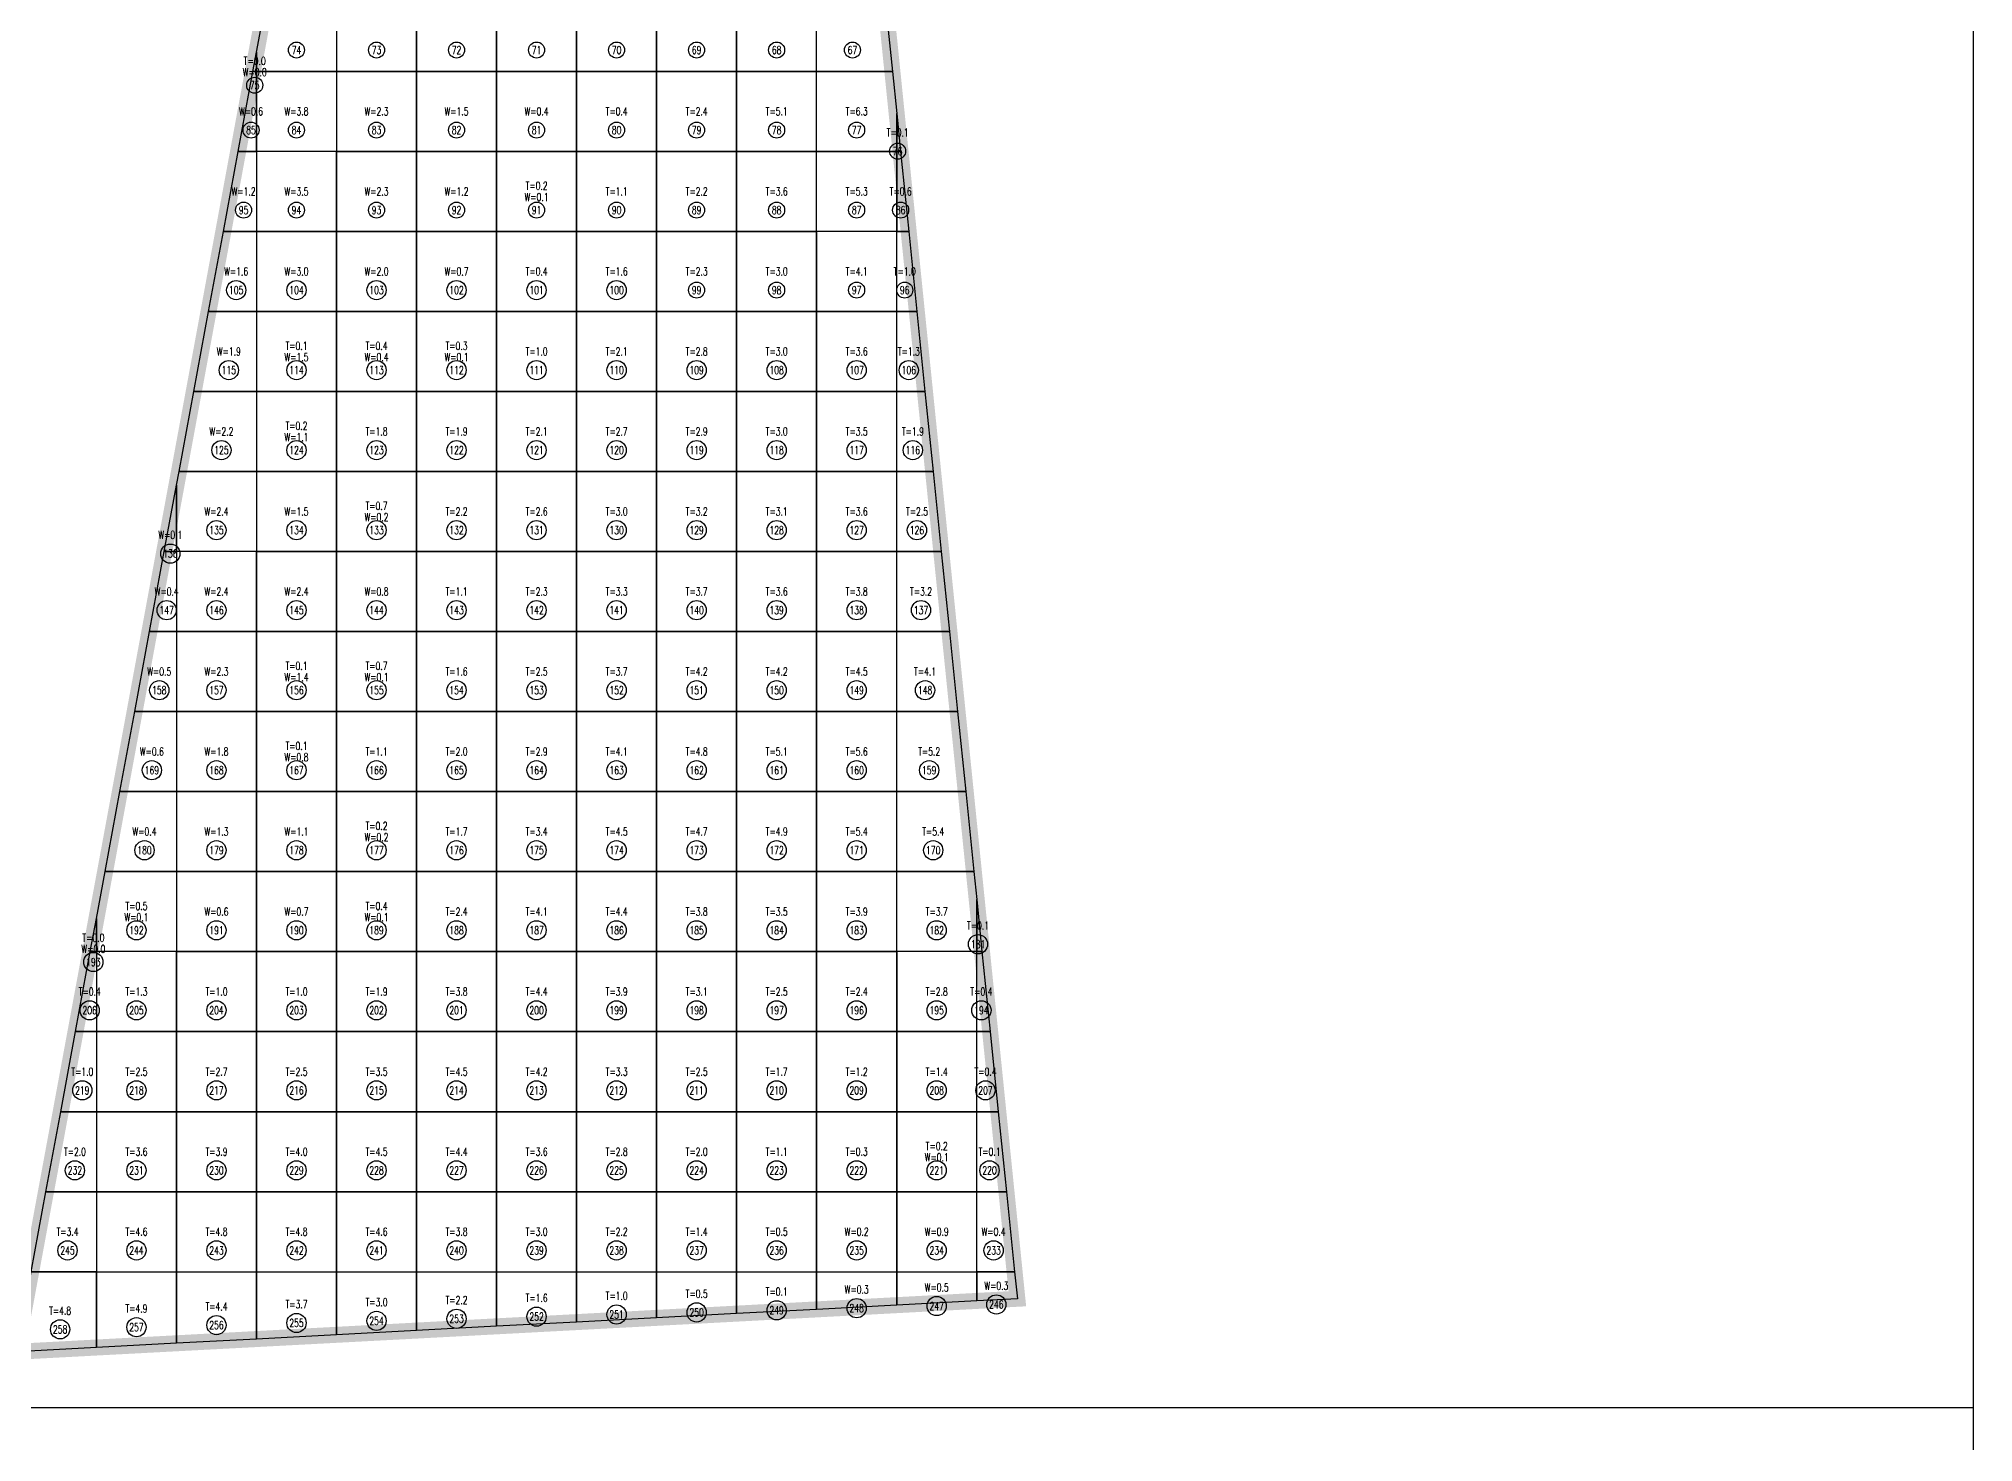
# Model space of a CAD drawing. Extents: x 4283 to 40403, y 1134 to 1764.
# Drawn here: x 9447.1 to 9533.5, y 1572.5 to 1635.2 of the extents above; entities that cross this region are included whole.
import ezdxf
from ezdxf.enums import TextEntityAlignment as Align

# ---------------------------------------------------------------- set-up
doc = ezdxf.new("R2010")
doc.units = 0
for name, color, linetype in [('tdz_9-3方格网', 2, 'Continuous'), ('tdz_9-3方格网计算', 7, 'Continuous'), ('tdz_土方计算图', 7, 'Continuous'), ('tdz_格田', 6, 'Continuous')]:
    doc.layers.add(name, color=color, linetype=linetype)
doc.styles.add('GLandNum', font='txt_____.ttf', dxfattribs={"width": 0.7, "height": 0.5})

msp = doc.modelspace()

# ---------------------------------------------------------------- linework, layer by layer
at = {"layer": 'tdz_9-3方格网', "linetype": 'Continuous'}
for points in [[(9457.339, 1637.293, 2425.581), (9460.41, 1637.293, 2425.542), (9460.41, 1633.721, 2425.43), (9456.839, 1633.721, 2425.516), (9456.839, 1634.583, 2425.532)], [(9460.41, 1637.293, 2425.542), (9460.41, 1633.721, 2425.43), (9463.982, 1633.721, 2425.396), (9463.982, 1637.293, 2425.501)], [(9463.982, 1637.293, 2425.501), (9463.982, 1633.721, 2425.396), (9467.553, 1633.721, 2425.363), (9467.553, 1637.293, 2425.452)], [(9467.553, 1637.293, 2425.452), (9467.553, 1633.721, 2425.363), (9471.124, 1633.721, 2425.313), (9471.124, 1637.293, 2425.375)], [(9471.124, 1637.293, 2425.375), (9471.124, 1633.721, 2425.313), (9474.696, 1633.721, 2425.276), (9474.696, 1637.293, 2425.341)], [(9474.696, 1637.293, 2425.341), (9474.696, 1633.721, 2425.276), (9478.267, 1633.721, 2425.136), (9478.267, 1637.293, 2425.144)], [(9478.267, 1637.293, 2425.144), (9478.267, 1633.721, 2425.136), (9481.839, 1633.721, 2425.057), (9481.839, 1637.293, 2425.051)], [(9481.839, 1637.293, 2425.051), (9484.855, 1637.293, 2425), (9485.218, 1633.721, 2425), (9481.839, 1633.721, 2425.057)], [(9456.839, 1634.583, 2425.532), (9456.839, 1633.721, 2425.516), (9456.679, 1633.721, 2425.516)], [(9456.679, 1633.721, 2425.516), (9456.839, 1633.721, 2425.516), (9456.839, 1630.15, 2425.453), (9456.02, 1630.15, 2425.452)], [(9456.839, 1630.15, 2425.453), (9456.839, 1633.721, 2425.516), (9460.41, 1633.721, 2425.43), (9460.41, 1630.15, 2425.386)], [(9460.41, 1633.721, 2425.43), (9460.41, 1630.15, 2425.386), (9463.982, 1630.15, 2425.343), (9463.982, 1633.721, 2425.396)], [(9463.982, 1633.721, 2425.396), (9463.982, 1630.15, 2425.343), (9467.553, 1630.15, 2425.3), (9467.553, 1633.721, 2425.363)], [(9467.553, 1633.721, 2425.363), (9467.553, 1630.15, 2425.3), (9471.124, 1630.15, 2425.249), (9471.124, 1633.721, 2425.313)], [(9471.124, 1633.721, 2425.313), (9471.124, 1630.15, 2425.249), (9474.696, 1630.15, 2425.209), (9474.696, 1633.721, 2425.276)], [(9474.696, 1633.721, 2425.276), (9474.696, 1630.15, 2425.209), (9478.267, 1630.15, 2425.141), (9478.267, 1633.721, 2425.136)], [(9478.267, 1633.721, 2425.136), (9478.267, 1630.15, 2425.141), (9481.839, 1630.15, 2425.063), (9481.839, 1633.721, 2425.057)], [(9485.41, 1631.837, 2425), (9485.41, 1630.15, 2425), (9481.839, 1630.15, 2425.063), (9481.839, 1633.721, 2425.057), (9485.218, 1633.721, 2425)], [(9485.582, 1630.15, 2425), (9485.41, 1630.15, 2425), (9485.41, 1631.837, 2425)], [(9456.02, 1630.15, 2425.452), (9456.839, 1630.15, 2425.453), (9456.839, 1626.578, 2425.389), (9455.36, 1626.578, 2425.389)], [(9456.839, 1630.15, 2425.453), (9456.839, 1626.578, 2425.389), (9460.41, 1626.578, 2425.353), (9460.41, 1630.15, 2425.386)], [(9460.41, 1630.15, 2425.386), (9460.41, 1626.578, 2425.353), (9463.982, 1626.578, 2425.301), (9463.982, 1630.15, 2425.343)], [(9463.982, 1630.15, 2425.343), (9463.982, 1626.578, 2425.301), (9467.553, 1626.578, 2425.246), (9467.553, 1630.15, 2425.3)], [(9467.553, 1630.15, 2425.3), (9467.553, 1626.578, 2425.246), (9471.124, 1626.578, 2425.191), (9471.124, 1630.15, 2425.249)], [(9471.124, 1630.15, 2425.249), (9471.124, 1626.578, 2425.191), (9474.696, 1626.578, 2425.151), (9474.696, 1630.15, 2425.209)], [(9474.696, 1630.15, 2425.209), (9474.696, 1626.578, 2425.151), (9478.267, 1626.578, 2425.119), (9478.267, 1630.15, 2425.141)], [(9478.267, 1630.15, 2425.141), (9478.267, 1626.578, 2425.119), (9481.839, 1626.578, 2425.069), (9481.839, 1630.15, 2425.063)], [(9481.839, 1626.578, 2425.069), (9481.839, 1630.15, 2425.063), (9485.41, 1630.15, 2425), (9485.41, 1626.578, 2425)], [(9485.41, 1630.15, 2425), (9485.582, 1630.15, 2425), (9485.946, 1626.578, 2425), (9485.41, 1626.578, 2425)], [(9455.36, 1626.578, 2425.389), (9456.839, 1626.578, 2425.389), (9456.839, 1623.007, 2425.333), (9454.7, 1623.007, 2425.329)], [(9456.839, 1626.578, 2425.389), (9456.839, 1623.007, 2425.333), (9460.41, 1623.007, 2425.276), (9460.41, 1626.578, 2425.353)], [(9460.41, 1626.578, 2425.353), (9460.41, 1623.007, 2425.276), (9463.982, 1623.007, 2425.244), (9463.982, 1626.578, 2425.301)], [(9463.982, 1626.578, 2425.301), (9463.982, 1623.007, 2425.244), (9467.553, 1623.007, 2425.189), (9467.553, 1626.578, 2425.246)], [(9467.553, 1626.578, 2425.246), (9467.553, 1623.007, 2425.189), (9471.124, 1623.007, 2425.134), (9471.124, 1626.578, 2425.191)], [(9471.124, 1626.578, 2425.191), (9471.124, 1623.007, 2425.134), (9474.696, 1623.007, 2425.092), (9474.696, 1626.578, 2425.151)], [(9474.696, 1626.578, 2425.151), (9474.696, 1623.007, 2425.092), (9478.267, 1623.007, 2425.064), (9478.267, 1626.578, 2425.119)], [(9478.267, 1626.578, 2425.119), (9478.267, 1623.007, 2425.064), (9481.839, 1623.007, 2425.034), (9481.839, 1626.578, 2425.069)], [(9481.839, 1626.578, 2425.069), (9481.839, 1623.007, 2425.034), (9485.41, 1623.007, 2425), (9485.41, 1626.578, 2425)], [(9485.41, 1626.578, 2425), (9485.946, 1626.578, 2425), (9486.309, 1623.007, 2425), (9485.41, 1623.007, 2425)], [(9454.7, 1623.007, 2425.329), (9456.839, 1623.007, 2425.333), (9456.839, 1619.436, 2425.284), (9454.041, 1619.436, 2425.279)], [(9456.839, 1623.007, 2425.333), (9456.839, 1619.436, 2425.284), (9460.41, 1619.436, 2425.119), (9460.41, 1623.007, 2425.276)], [(9460.41, 1623.007, 2425.276), (9460.41, 1619.436, 2425.119), (9463.982, 1619.436, 2425.124), (9463.982, 1623.007, 2425.244)], [(9463.982, 1623.007, 2425.244), (9463.982, 1619.436, 2425.124), (9467.553, 1619.436, 2425.13), (9467.553, 1623.007, 2425.189)], [(9467.553, 1623.007, 2425.189), (9467.553, 1619.436, 2425.13), (9471.124, 1619.436, 2425.077), (9471.124, 1623.007, 2425.134)], [(9471.124, 1623.007, 2425.134), (9471.124, 1619.436, 2425.077), (9474.696, 1619.436, 2425.035), (9474.696, 1623.007, 2425.092)], [(9474.696, 1623.007, 2425.092), (9474.696, 1619.436, 2425.035), (9478.267, 1619.436, 2425.011), (9478.267, 1623.007, 2425.064)], [(9478.267, 1623.007, 2425.064), (9478.267, 1619.436, 2425.011), (9481.839, 1619.436, 2424.998), (9481.839, 1623.007, 2425.034)], [(9481.839, 1623.007, 2425.034), (9481.839, 1619.436, 2424.998), (9485.41, 1619.436, 2424.951), (9485.41, 1623.007, 2425)], [(9485.41, 1623.007, 2425), (9486.309, 1623.007, 2425), (9486.673, 1619.436, 2424.937), (9485.41, 1619.436, 2424.951)], [(9454.041, 1619.436, 2425.279), (9456.839, 1619.436, 2425.284), (9456.839, 1615.864, 2425.235), (9453.381, 1615.864, 2425.228)], [(9456.839, 1619.436, 2425.284), (9456.839, 1615.864, 2425.235), (9460.41, 1615.864, 2425.109), (9460.41, 1619.436, 2425.119)], [(9460.41, 1619.436, 2425.119), (9460.41, 1615.864, 2425.109), (9463.982, 1615.864, 2425.036), (9463.982, 1619.436, 2425.124)], [(9463.982, 1619.436, 2425.124), (9463.982, 1615.864, 2425.036), (9467.553, 1615.864, 2425.019), (9467.553, 1619.436, 2425.13)], [(9467.553, 1619.436, 2425.13), (9467.553, 1615.864, 2425.019), (9471.124, 1615.864, 2425.002), (9471.124, 1619.436, 2425.077)], [(9471.124, 1619.436, 2425.077), (9471.124, 1615.864, 2425.002), (9474.696, 1615.864, 2424.986), (9474.696, 1619.436, 2425.035)], [(9474.696, 1619.436, 2425.035), (9474.696, 1615.864, 2424.986), (9478.267, 1615.864, 2424.973), (9478.267, 1619.436, 2425.011)], [(9478.267, 1619.436, 2425.011), (9478.267, 1615.864, 2424.973), (9481.839, 1615.864, 2424.959), (9481.839, 1619.436, 2424.998)], [(9481.839, 1619.436, 2424.998), (9481.839, 1615.864, 2424.959), (9485.41, 1615.864, 2424.907), (9485.41, 1619.436, 2424.951)], [(9485.41, 1619.436, 2424.951), (9486.673, 1619.436, 2424.937), (9487.036, 1615.864, 2424.874), (9485.41, 1615.864, 2424.907)], [(9453.381, 1615.864, 2425.228), (9456.839, 1615.864, 2425.235), (9456.839, 1612.293, 2425.19), (9453.267, 1612.293, 2425.179), (9453.267, 1615.248, 2425.219)], [(9456.839, 1615.864, 2425.235), (9456.839, 1612.293, 2425.19), (9460.41, 1612.293, 2425.146), (9460.41, 1615.864, 2425.109)], [(9460.41, 1615.864, 2425.109), (9460.41, 1612.293, 2425.146), (9463.982, 1612.293, 2425.054), (9463.982, 1615.864, 2425.036)], [(9463.982, 1615.864, 2425.036), (9463.982, 1612.293, 2425.054), (9467.553, 1612.293, 2425), (9467.553, 1615.864, 2425.019)], [(9467.553, 1615.864, 2425.019), (9467.553, 1612.293, 2425), (9471.124, 1612.293, 2424.969), (9471.124, 1615.864, 2425.002)], [(9471.124, 1615.864, 2425.002), (9471.124, 1612.293, 2424.969), (9474.696, 1612.293, 2424.928), (9474.696, 1615.864, 2424.986)], [(9474.696, 1615.864, 2424.986), (9474.696, 1612.293, 2424.928), (9478.267, 1612.293, 2424.916), (9478.267, 1615.864, 2424.973)], [(9478.267, 1615.864, 2424.973), (9478.267, 1612.293, 2424.916), (9481.839, 1612.293, 2424.904), (9481.839, 1615.864, 2424.959)], [(9481.839, 1615.864, 2424.959), (9481.839, 1612.293, 2424.904), (9485.41, 1612.293, 2424.864), (9485.41, 1615.864, 2424.907)], [(9485.41, 1615.864, 2424.907), (9487.036, 1615.864, 2424.874), (9487.4, 1612.293, 2424.812), (9485.41, 1612.293, 2424.864)], [(9453.267, 1615.248, 2425.219), (9453.267, 1612.293, 2425.179), (9452.721, 1612.293, 2425.178)], [(9452.721, 1612.293, 2425.178), (9453.267, 1612.293, 2425.179), (9453.267, 1608.721, 2425.13), (9452.062, 1608.721, 2425.127)], [(9453.267, 1612.293, 2425.179), (9453.267, 1608.721, 2425.13), (9456.839, 1608.721, 2425.151), (9456.839, 1612.293, 2425.19)], [(9456.839, 1612.293, 2425.19), (9456.839, 1608.721, 2425.151), (9460.41, 1608.721, 2425.095), (9460.41, 1612.293, 2425.146)], [(9460.41, 1612.293, 2425.146), (9460.41, 1608.721, 2425.095), (9463.982, 1608.721, 2425.03), (9463.982, 1612.293, 2425.054)], [(9463.982, 1612.293, 2425.054), (9463.982, 1608.721, 2425.03), (9467.553, 1608.721, 2424.973), (9467.553, 1612.293, 2425)], [(9467.553, 1612.293, 2425), (9467.553, 1608.721, 2424.973), (9471.124, 1608.721, 2424.915), (9471.124, 1612.293, 2424.969)], [(9471.124, 1612.293, 2424.969), (9471.124, 1608.721, 2424.915), (9474.696, 1608.721, 2424.869), (9474.696, 1612.293, 2424.928)], [(9474.696, 1612.293, 2424.928), (9474.696, 1608.721, 2424.869), (9478.267, 1608.721, 2424.858), (9478.267, 1612.293, 2424.916)], [(9478.267, 1612.293, 2424.916), (9478.267, 1608.721, 2424.858), (9481.839, 1608.721, 2424.846), (9481.839, 1612.293, 2424.904)], [(9481.839, 1612.293, 2424.904), (9481.839, 1608.721, 2424.846), (9485.41, 1608.721, 2424.82), (9485.41, 1612.293, 2424.864)], [(9485.41, 1612.293, 2424.864), (9487.4, 1612.293, 2424.812), (9487.764, 1608.721, 2424.749), (9485.41, 1608.721, 2424.82)], [(9452.062, 1608.721, 2425.127), (9453.267, 1608.721, 2425.13), (9453.267, 1605.15, 2425.081), (9451.402, 1605.15, 2425.077)], [(9453.267, 1608.721, 2425.13), (9453.267, 1605.15, 2425.081), (9456.839, 1605.15, 2425.103), (9456.839, 1608.721, 2425.151)], [(9456.839, 1608.721, 2425.151), (9456.839, 1605.15, 2425.103), (9460.41, 1605.15, 2424.942), (9460.41, 1608.721, 2425.095)], [(9460.41, 1608.721, 2425.095), (9460.41, 1605.15, 2424.942), (9463.982, 1605.15, 2424.918), (9463.982, 1608.721, 2425.03)], [(9463.982, 1608.721, 2425.03), (9463.982, 1605.15, 2424.918), (9467.553, 1605.15, 2424.905), (9467.553, 1608.721, 2424.973)], [(9467.553, 1608.721, 2424.973), (9467.553, 1605.15, 2424.905), (9471.124, 1605.15, 2424.861), (9471.124, 1608.721, 2424.915)], [(9471.124, 1608.721, 2424.915), (9471.124, 1605.15, 2424.861), (9474.696, 1605.15, 2424.811), (9474.696, 1608.721, 2424.869)], [(9474.696, 1608.721, 2424.869), (9474.696, 1605.15, 2424.811), (9478.267, 1605.15, 2424.799), (9478.267, 1608.721, 2424.858)], [(9478.267, 1608.721, 2424.858), (9478.267, 1605.15, 2424.799), (9481.839, 1605.15, 2424.776), (9481.839, 1608.721, 2424.846)], [(9481.839, 1608.721, 2424.846), (9481.839, 1605.15, 2424.776), (9485.41, 1605.15, 2424.739), (9485.41, 1608.721, 2424.82)], [(9485.41, 1608.721, 2424.82), (9487.764, 1608.721, 2424.749), (9488.127, 1605.15, 2424.686), (9485.41, 1605.15, 2424.739)], [(9451.402, 1605.15, 2425.077), (9453.267, 1605.15, 2425.081), (9453.267, 1601.578, 2425.031), (9450.742, 1601.578, 2425.026)], [(9453.267, 1605.15, 2425.081), (9453.267, 1601.578, 2425.031), (9456.839, 1601.578, 2425.013), (9456.839, 1605.15, 2425.103)], [(9456.839, 1605.15, 2425.103), (9456.839, 1601.578, 2425.013), (9460.41, 1601.578, 2424.971), (9460.41, 1605.15, 2424.942)], [(9460.41, 1605.15, 2424.942), (9460.41, 1601.578, 2424.971), (9463.982, 1601.578, 2424.916), (9463.982, 1605.15, 2424.918)], [(9463.982, 1605.15, 2424.918), (9463.982, 1601.578, 2424.916), (9467.553, 1601.578, 2424.861), (9467.553, 1605.15, 2424.905)], [(9467.553, 1605.15, 2424.905), (9467.553, 1601.578, 2424.861), (9471.124, 1601.578, 2424.806), (9471.124, 1605.15, 2424.861)], [(9471.124, 1605.15, 2424.861), (9471.124, 1601.578, 2424.806), (9474.696, 1601.578, 2424.755), (9474.696, 1605.15, 2424.811)], [(9474.696, 1605.15, 2424.811), (9474.696, 1601.578, 2424.755), (9478.267, 1601.578, 2424.726), (9478.267, 1605.15, 2424.799)], [(9478.267, 1605.15, 2424.799), (9478.267, 1601.578, 2424.726), (9481.839, 1601.578, 2424.698), (9481.839, 1605.15, 2424.776)], [(9481.839, 1605.15, 2424.776), (9481.839, 1601.578, 2424.698), (9485.41, 1601.578, 2424.669), (9485.41, 1605.15, 2424.739)], [(9485.41, 1605.15, 2424.739), (9488.127, 1605.15, 2424.686), (9488.491, 1601.578, 2424.648), (9485.41, 1601.578, 2424.669)], [(9450.742, 1601.578, 2425.026), (9453.267, 1601.578, 2425.031), (9453.267, 1598.007, 2424.971), (9450.083, 1598.007, 2424.95)], [(9453.267, 1601.578, 2425.031), (9453.267, 1598.007, 2424.971), (9456.839, 1598.007, 2424.985), (9456.839, 1601.578, 2425.013)], [(9456.839, 1601.578, 2425.013), (9456.839, 1598.007, 2424.985), (9460.41, 1598.007, 2424.946), (9460.41, 1601.578, 2424.971)], [(9460.41, 1601.578, 2424.971), (9460.41, 1598.007, 2424.946), (9463.982, 1598.007, 2424.884), (9463.982, 1601.578, 2424.916)], [(9463.982, 1601.578, 2424.916), (9463.982, 1598.007, 2424.884), (9467.553, 1598.007, 2424.808), (9467.553, 1601.578, 2424.861)], [(9467.553, 1601.578, 2424.861), (9467.553, 1598.007, 2424.808), (9471.124, 1598.007, 2424.732), (9471.124, 1601.578, 2424.806)], [(9471.124, 1601.578, 2424.806), (9471.124, 1598.007, 2424.732), (9474.696, 1598.007, 2424.729), (9474.696, 1601.578, 2424.755)], [(9474.696, 1601.578, 2424.755), (9474.696, 1598.007, 2424.729), (9478.267, 1598.007, 2424.725), (9478.267, 1601.578, 2424.726)], [(9478.267, 1601.578, 2424.726), (9478.267, 1598.007, 2424.725), (9481.839, 1598.007, 2424.696), (9481.839, 1601.578, 2424.698)], [(9481.839, 1601.578, 2424.698), (9481.839, 1598.007, 2424.696), (9485.41, 1598.007, 2424.668), (9485.41, 1601.578, 2424.669)], [(9485.41, 1601.578, 2424.669), (9488.491, 1601.578, 2424.648), (9488.855, 1598.007, 2424.643), (9485.41, 1598.007, 2424.668)], [(9450.083, 1598.007, 2424.95), (9453.267, 1598.007, 2424.971), (9453.267, 1594.436, 2424.901), (9449.696, 1594.436, 2424.885), (9449.696, 1595.913, 2424.911)], [(9453.267, 1598.007, 2424.971), (9453.267, 1594.436, 2424.901), (9456.839, 1594.436, 2424.879), (9456.839, 1598.007, 2424.985)], [(9456.839, 1598.007, 2424.985), (9456.839, 1594.436, 2424.879), (9460.41, 1594.436, 2424.87), (9460.41, 1598.007, 2424.946)], [(9460.41, 1598.007, 2424.946), (9460.41, 1594.436, 2424.87), (9463.982, 1594.436, 2424.794), (9463.982, 1598.007, 2424.884)], [(9463.982, 1598.007, 2424.884), (9463.982, 1594.436, 2424.794), (9467.553, 1594.436, 2424.718), (9467.553, 1598.007, 2424.808)], [(9467.553, 1598.007, 2424.808), (9467.553, 1594.436, 2424.718), (9471.124, 1594.436, 2424.694), (9471.124, 1598.007, 2424.732)], [(9471.124, 1598.007, 2424.732), (9471.124, 1594.436, 2424.694), (9474.696, 1594.436, 2424.701), (9474.696, 1598.007, 2424.729)], [(9474.696, 1598.007, 2424.729), (9474.696, 1594.436, 2424.701), (9478.267, 1594.436, 2424.709), (9478.267, 1598.007, 2424.725)], [(9478.267, 1598.007, 2424.725), (9478.267, 1594.436, 2424.709), (9481.839, 1594.436, 2424.695), (9481.839, 1598.007, 2424.696)], [(9481.839, 1598.007, 2424.696), (9481.839, 1594.436, 2424.695), (9485.41, 1594.436, 2424.666), (9485.41, 1598.007, 2424.668)], [(9488.982, 1596.761, 2424.641), (9488.982, 1594.436, 2424.639), (9485.41, 1594.436, 2424.666), (9485.41, 1598.007, 2424.668), (9488.855, 1598.007, 2424.643)], [(9489.218, 1594.436, 2424.639), (9488.982, 1594.436, 2424.639), (9488.982, 1596.761, 2424.641)], [(9449.696, 1595.913, 2424.911), (9449.696, 1594.436, 2424.885), (9449.423, 1594.436, 2424.883)], [(9449.423, 1594.436, 2424.883), (9449.696, 1594.436, 2424.885), (9449.696, 1590.864, 2424.823), (9448.763, 1590.864, 2424.816)], [(9449.696, 1594.436, 2424.885), (9449.696, 1590.864, 2424.823), (9453.267, 1590.864, 2424.801), (9453.267, 1594.436, 2424.901)], [(9453.267, 1594.436, 2424.901), (9453.267, 1590.864, 2424.801), (9456.839, 1590.864, 2424.794), (9456.839, 1594.436, 2424.879)], [(9456.839, 1594.436, 2424.879), (9456.839, 1590.864, 2424.794), (9460.41, 1590.864, 2424.78), (9460.41, 1594.436, 2424.87)], [(9460.41, 1594.436, 2424.87), (9460.41, 1590.864, 2424.78), (9463.982, 1590.864, 2424.704), (9463.982, 1594.436, 2424.794)], [(9463.982, 1594.436, 2424.794), (9463.982, 1590.864, 2424.704), (9467.553, 1590.864, 2424.659), (9467.553, 1594.436, 2424.718)], [(9467.553, 1594.436, 2424.718), (9467.553, 1590.864, 2424.659), (9471.124, 1590.864, 2424.666), (9471.124, 1594.436, 2424.694)], [(9471.124, 1594.436, 2424.694), (9471.124, 1590.864, 2424.666), (9474.696, 1590.864, 2424.674), (9474.696, 1594.436, 2424.701)], [(9474.696, 1594.436, 2424.701), (9474.696, 1590.864, 2424.674), (9478.267, 1590.864, 2424.681), (9478.267, 1594.436, 2424.709)], [(9478.267, 1594.436, 2424.709), (9478.267, 1590.864, 2424.681), (9481.839, 1590.864, 2424.689), (9481.839, 1594.436, 2424.695)], [(9481.839, 1594.436, 2424.695), (9481.839, 1590.864, 2424.689), (9485.41, 1590.864, 2424.665), (9485.41, 1594.436, 2424.666)], [(9485.41, 1594.436, 2424.666), (9485.41, 1590.864, 2424.665), (9488.982, 1590.864, 2424.636), (9488.982, 1594.436, 2424.639)], [(9488.982, 1594.436, 2424.639), (9489.218, 1594.436, 2424.639), (9489.582, 1590.864, 2424.634), (9488.982, 1590.864, 2424.636)], [(9448.763, 1590.864, 2424.816), (9449.696, 1590.864, 2424.823), (9449.696, 1587.293, 2424.761), (9448.103, 1587.293, 2424.75)], [(9449.696, 1590.864, 2424.823), (9449.696, 1587.293, 2424.761), (9453.267, 1587.293, 2424.713), (9453.267, 1590.864, 2424.801)], [(9453.267, 1590.864, 2424.801), (9453.267, 1587.293, 2424.713), (9456.839, 1587.293, 2424.708), (9456.839, 1590.864, 2424.794)], [(9456.839, 1590.864, 2424.794), (9456.839, 1587.293, 2424.708), (9460.41, 1587.293, 2424.69), (9460.41, 1590.864, 2424.78)], [(9460.41, 1590.864, 2424.78), (9460.41, 1587.293, 2424.69), (9463.982, 1587.293, 2424.624), (9463.982, 1590.864, 2424.704)], [(9463.982, 1590.864, 2424.704), (9463.982, 1587.293, 2424.624), (9467.553, 1587.293, 2424.631), (9467.553, 1590.864, 2424.659)], [(9467.553, 1590.864, 2424.659), (9467.553, 1587.293, 2424.631), (9471.124, 1587.293, 2424.639), (9471.124, 1590.864, 2424.666)], [(9471.124, 1590.864, 2424.666), (9471.124, 1587.293, 2424.639), (9474.696, 1587.293, 2424.646), (9474.696, 1590.864, 2424.674)], [(9474.696, 1590.864, 2424.674), (9474.696, 1587.293, 2424.646), (9478.267, 1587.293, 2424.654), (9478.267, 1590.864, 2424.681)], [(9478.267, 1590.864, 2424.681), (9478.267, 1587.293, 2424.654), (9481.839, 1587.293, 2424.662), (9481.839, 1590.864, 2424.689)], [(9481.839, 1590.864, 2424.689), (9481.839, 1587.293, 2424.662), (9485.41, 1587.293, 2424.664), (9485.41, 1590.864, 2424.665)], [(9485.41, 1590.864, 2424.665), (9485.41, 1587.293, 2424.664), (9488.982, 1587.293, 2424.635), (9488.982, 1590.864, 2424.636)], [(9488.982, 1590.864, 2424.636), (9489.582, 1590.864, 2424.634), (9489.946, 1587.293, 2424.629), (9488.982, 1587.293, 2424.635)], [(9448.103, 1587.293, 2424.75), (9449.696, 1587.293, 2424.761), (9449.696, 1583.721, 2424.676), (9447.444, 1583.721, 2424.684)], [(9449.696, 1587.293, 2424.761), (9449.696, 1583.721, 2424.676), (9453.267, 1583.721, 2424.648), (9453.267, 1587.293, 2424.713)], [(9453.267, 1587.293, 2424.713), (9453.267, 1583.721, 2424.648), (9456.839, 1583.721, 2424.631), (9456.839, 1587.293, 2424.708)], [(9456.839, 1587.293, 2424.708), (9456.839, 1583.721, 2424.631), (9460.41, 1583.721, 2424.6), (9460.41, 1587.293, 2424.69)], [(9460.41, 1587.293, 2424.69), (9460.41, 1583.721, 2424.6), (9463.982, 1583.721, 2424.596), (9463.982, 1587.293, 2424.624)], [(9463.982, 1587.293, 2424.624), (9463.982, 1583.721, 2424.596), (9467.553, 1583.721, 2424.604), (9467.553, 1587.293, 2424.631)], [(9467.553, 1587.293, 2424.631), (9467.553, 1583.721, 2424.604), (9471.124, 1583.721, 2424.611), (9471.124, 1587.293, 2424.639)], [(9471.124, 1587.293, 2424.639), (9471.124, 1583.721, 2424.611), (9474.696, 1583.721, 2424.619), (9474.696, 1587.293, 2424.646)], [(9474.696, 1587.293, 2424.646), (9474.696, 1583.721, 2424.619), (9478.267, 1583.721, 2424.626), (9478.267, 1587.293, 2424.654)], [(9478.267, 1587.293, 2424.654), (9478.267, 1583.721, 2424.626), (9481.839, 1583.721, 2424.634), (9481.839, 1587.293, 2424.662)], [(9481.839, 1587.293, 2424.662), (9481.839, 1583.721, 2424.634), (9485.41, 1583.721, 2424.642), (9485.41, 1587.293, 2424.664)], [(9485.41, 1587.293, 2424.664), (9485.41, 1583.721, 2424.642), (9488.982, 1583.721, 2424.634), (9488.982, 1587.293, 2424.635)], [(9488.982, 1587.293, 2424.635), (9489.946, 1587.293, 2424.629), (9490.309, 1583.721, 2424.624), (9488.982, 1583.721, 2424.634)], [(9447.444, 1583.721, 2424.684), (9449.696, 1583.721, 2424.676), (9449.696, 1580.15, 2424.599), (9446.784, 1580.15, 2424.616)], [(9449.696, 1583.721, 2424.676), (9449.696, 1580.15, 2424.599), (9453.267, 1580.15, 2424.583), (9453.267, 1583.721, 2424.648)], [(9453.267, 1583.721, 2424.648), (9453.267, 1580.15, 2424.583), (9456.839, 1580.15, 2424.566), (9456.839, 1583.721, 2424.631)], [(9456.839, 1583.721, 2424.631), (9456.839, 1580.15, 2424.566), (9460.41, 1580.15, 2424.561), (9460.41, 1583.721, 2424.6)], [(9460.41, 1583.721, 2424.6), (9460.41, 1580.15, 2424.561), (9463.982, 1580.15, 2424.569), (9463.982, 1583.721, 2424.596)], [(9463.982, 1583.721, 2424.596), (9463.982, 1580.15, 2424.569), (9467.553, 1580.15, 2424.576), (9467.553, 1583.721, 2424.604)], [(9467.553, 1583.721, 2424.604), (9467.553, 1580.15, 2424.576), (9471.124, 1580.15, 2424.584), (9471.124, 1583.721, 2424.611)], [(9471.124, 1583.721, 2424.611), (9471.124, 1580.15, 2424.584), (9474.696, 1580.15, 2424.591), (9474.696, 1583.721, 2424.619)], [(9474.696, 1583.721, 2424.619), (9474.696, 1580.15, 2424.591), (9478.267, 1580.15, 2424.599), (9478.267, 1583.721, 2424.626)], [(9478.267, 1583.721, 2424.626), (9478.267, 1580.15, 2424.599), (9481.839, 1580.15, 2424.607), (9481.839, 1583.721, 2424.634)], [(9481.839, 1583.721, 2424.634), (9481.839, 1580.15, 2424.607), (9485.41, 1580.15, 2424.615), (9485.41, 1583.721, 2424.642)], [(9485.41, 1583.721, 2424.642), (9485.41, 1580.15, 2424.615), (9488.982, 1580.15, 2424.623), (9488.982, 1583.721, 2424.634)], [(9488.982, 1583.721, 2424.634), (9490.309, 1583.721, 2424.624), (9490.673, 1580.15, 2424.619), (9488.982, 1580.15, 2424.623)], [(9446.784, 1580.15, 2424.616), (9449.696, 1580.15, 2424.599), (9449.696, 1576.767, 2424.556), (9446.124, 1576.578, 2424.55)], [(9449.696, 1576.767, 2424.556), (9449.696, 1580.15, 2424.599), (9453.267, 1580.15, 2424.583), (9453.267, 1576.957, 2424.561)], [(9453.267, 1576.957, 2424.561), (9453.267, 1580.15, 2424.583), (9456.839, 1580.15, 2424.566), (9456.839, 1577.146, 2424.566)], [(9456.839, 1577.146, 2424.566), (9456.839, 1580.15, 2424.566), (9460.41, 1580.15, 2424.561), (9460.41, 1577.335, 2424.571)], [(9460.41, 1577.335, 2424.571), (9460.41, 1580.15, 2424.561), (9463.982, 1580.15, 2424.569), (9463.982, 1577.524, 2424.577)], [(9463.982, 1577.524, 2424.577), (9463.982, 1580.15, 2424.569), (9467.553, 1580.15, 2424.576), (9467.553, 1577.713, 2424.582)], [(9467.553, 1577.713, 2424.582), (9467.553, 1580.15, 2424.576), (9471.124, 1580.15, 2424.584), (9471.124, 1577.902, 2424.588)], [(9471.124, 1577.902, 2424.588), (9471.124, 1580.15, 2424.584), (9474.696, 1580.15, 2424.591), (9474.696, 1578.091, 2424.593)], [(9474.696, 1578.091, 2424.593), (9474.696, 1580.15, 2424.591), (9478.267, 1580.15, 2424.599), (9478.267, 1578.28, 2424.599)], [(9478.267, 1578.28, 2424.599), (9478.267, 1580.15, 2424.599), (9481.839, 1580.15, 2424.607), (9481.839, 1578.469, 2424.604)], [(9481.839, 1578.469, 2424.604), (9481.839, 1580.15, 2424.607), (9485.41, 1580.15, 2424.615), (9485.41, 1578.658, 2424.609)], [(9485.41, 1578.658, 2424.609), (9485.41, 1580.15, 2424.615), (9488.982, 1580.15, 2424.623), (9488.982, 1578.847, 2424.614)], [(9488.982, 1580.15, 2424.623), (9490.673, 1580.15, 2424.619), (9490.796, 1578.943, 2424.617), (9488.982, 1578.847, 2424.614)]]:
    msp.add_polyline3d(points, close=True, dxfattribs=at)
at = {"layer": 'tdz_9-3方格网计算', "color": 7, "linetype": 'Continuous'}
for centre, radius in [((9458.624, 1634.674), 0.357), ((9462.196, 1634.674), 0.357), ((9465.767, 1634.674), 0.357), ((9469.339, 1634.674), 0.357), ((9472.91, 1634.674), 0.357), ((9476.482, 1634.674), 0.357), ((9480.053, 1634.674), 0.357), ((9483.438, 1634.674), 0.357), ((9456.759, 1633.103), 0.357), ((9456.594, 1631.102), 0.357), ((9458.624, 1631.102), 0.357), ((9462.196, 1631.102), 0.357), ((9465.767, 1631.102), 0.357), ((9469.339, 1631.102), 0.357), ((9472.91, 1631.102), 0.357), ((9476.482, 1631.102), 0.357), ((9480.053, 1631.102), 0.357), ((9483.624, 1631.102), 0.357), ((9485.453, 1630.16), 0.357), ((9456.264, 1627.531), 0.357), ((9458.624, 1627.531), 0.357), ((9462.196, 1627.531), 0.357), ((9465.767, 1627.531), 0.357), ((9469.339, 1627.531), 0.357), ((9472.91, 1627.531), 0.357), ((9476.482, 1627.531), 0.357), ((9480.053, 1627.531), 0.357), ((9483.624, 1627.531), 0.357), ((9485.587, 1627.531), 0.357), ((9455.934, 1623.959), 0.429), ((9458.624, 1623.959), 0.429), ((9462.196, 1623.959), 0.429), ((9465.767, 1623.959), 0.429), ((9469.339, 1623.959), 0.429), ((9472.91, 1623.959), 0.429), ((9476.482, 1623.959), 0.357), ((9480.053, 1623.959), 0.357), ((9483.624, 1623.959), 0.357), ((9485.769, 1623.959), 0.357), ((9455.605, 1620.388), 0.429), ((9458.624, 1620.388), 0.429), ((9462.196, 1620.388), 0.429), ((9465.767, 1620.388), 0.429), ((9469.339, 1620.388), 0.429), ((9472.91, 1620.388), 0.429), ((9476.482, 1620.388), 0.429), ((9480.053, 1620.388), 0.429), ((9483.624, 1620.388), 0.429), ((9485.951, 1620.388), 0.429), ((9455.275, 1616.817), 0.429), ((9458.624, 1616.817), 0.429), ((9462.196, 1616.817), 0.429), ((9465.767, 1616.817), 0.429), ((9469.339, 1616.817), 0.429), ((9472.91, 1616.817), 0.429), ((9476.482, 1616.817), 0.429), ((9480.053, 1616.817), 0.429), ((9483.624, 1616.817), 0.429), ((9486.132, 1616.817), 0.429), ((9455.053, 1613.245), 0.429), ((9458.624, 1613.245), 0.429), ((9462.196, 1613.245), 0.429), ((9465.767, 1613.245), 0.429), ((9469.339, 1613.245), 0.429), ((9472.91, 1613.245), 0.429), ((9476.482, 1613.245), 0.429), ((9480.053, 1613.245), 0.429), ((9483.624, 1613.245), 0.429), ((9486.314, 1613.245), 0.429), ((9452.994, 1612.198), 0.429), ((9452.829, 1609.674), 0.429), ((9455.053, 1609.674), 0.429), ((9458.624, 1609.674), 0.429), ((9462.196, 1609.674), 0.429), ((9465.767, 1609.674), 0.429), ((9469.339, 1609.674), 0.429), ((9472.91, 1609.674), 0.429), ((9476.482, 1609.674), 0.429), ((9480.053, 1609.674), 0.429), ((9483.624, 1609.674), 0.429), ((9486.496, 1609.674), 0.429), ((9452.5, 1606.102), 0.429), ((9455.053, 1606.102), 0.429), ((9458.624, 1606.102), 0.429), ((9462.196, 1606.102), 0.429), ((9465.767, 1606.102), 0.429), ((9469.339, 1606.102), 0.429), ((9472.91, 1606.102), 0.429), ((9476.482, 1606.102), 0.429), ((9480.053, 1606.102), 0.429), ((9483.624, 1606.102), 0.429), ((9486.678, 1606.102), 0.429), ((9452.17, 1602.531), 0.429), ((9455.053, 1602.531), 0.429), ((9458.624, 1602.531), 0.429), ((9462.196, 1602.531), 0.429), ((9465.767, 1602.531), 0.429), ((9469.339, 1602.531), 0.429), ((9472.91, 1602.531), 0.429), ((9476.482, 1602.531), 0.429), ((9480.053, 1602.531), 0.429), ((9483.624, 1602.531), 0.429), ((9486.86, 1602.531), 0.429), ((9451.84, 1598.959), 0.429), ((9455.053, 1598.959), 0.429), ((9458.624, 1598.959), 0.429), ((9462.196, 1598.959), 0.429), ((9465.767, 1598.959), 0.429), ((9469.339, 1598.959), 0.429), ((9472.91, 1598.959), 0.429), ((9476.482, 1598.959), 0.429), ((9480.053, 1598.959), 0.429), ((9483.624, 1598.959), 0.429), ((9487.041, 1598.959), 0.429), ((9451.482, 1595.388), 0.429), ((9455.053, 1595.388), 0.429), ((9458.624, 1595.388), 0.429), ((9462.196, 1595.388), 0.429), ((9465.767, 1595.388), 0.429), ((9469.339, 1595.388), 0.429), ((9472.91, 1595.388), 0.429), ((9476.482, 1595.388), 0.429), ((9480.053, 1595.388), 0.429), ((9483.624, 1595.388), 0.429), ((9487.196, 1595.388), 0.429), ((9489.041, 1594.765), 0.429), ((9449.559, 1593.972), 0.429), ((9449.394, 1591.817), 0.429), ((9451.482, 1591.817), 0.429), ((9455.053, 1591.817), 0.429), ((9458.624, 1591.817), 0.429), ((9462.196, 1591.817), 0.429), ((9465.767, 1591.817), 0.429), ((9469.339, 1591.817), 0.429), ((9472.91, 1591.817), 0.429), ((9476.482, 1591.817), 0.429), ((9480.053, 1591.817), 0.429), ((9483.624, 1591.817), 0.429), ((9487.196, 1591.817), 0.429), ((9489.191, 1591.817), 0.429), ((9449.065, 1588.245), 0.429), ((9451.482, 1588.245), 0.429), ((9455.053, 1588.245), 0.429), ((9458.624, 1588.245), 0.429), ((9462.196, 1588.245), 0.429), ((9465.767, 1588.245), 0.429), ((9469.339, 1588.245), 0.429), ((9472.91, 1588.245), 0.429), ((9476.482, 1588.245), 0.429), ((9480.053, 1588.245), 0.429), ((9483.624, 1588.245), 0.429), ((9487.196, 1588.245), 0.429), ((9489.373, 1588.245), 0.429), ((9448.735, 1584.674), 0.429), ((9451.482, 1584.674), 0.429), ((9455.053, 1584.674), 0.429), ((9458.624, 1584.674), 0.429), ((9462.196, 1584.674), 0.429), ((9465.767, 1584.674), 0.429), ((9469.339, 1584.674), 0.429), ((9472.91, 1584.674), 0.429), ((9476.482, 1584.674), 0.429), ((9480.053, 1584.674), 0.429), ((9483.624, 1584.674), 0.429), ((9487.196, 1584.674), 0.429), ((9489.554, 1584.674), 0.429), ((9448.405, 1581.102), 0.429), ((9451.482, 1581.102), 0.429), ((9455.053, 1581.102), 0.429), ((9458.624, 1581.102), 0.429), ((9462.196, 1581.102), 0.429), ((9465.767, 1581.102), 0.429), ((9469.339, 1581.102), 0.429), ((9472.91, 1581.102), 0.429), ((9476.482, 1581.102), 0.429), ((9480.053, 1581.102), 0.429), ((9483.624, 1581.102), 0.429), ((9487.196, 1581.102), 0.429), ((9489.736, 1581.102), 0.429), ((9462.196, 1577.956), 0.429), ((9465.767, 1578.051), 0.429), ((9469.339, 1578.145), 0.429), ((9472.91, 1578.24), 0.429), ((9476.482, 1578.334), 0.429), ((9480.053, 1578.429), 0.429), ((9483.624, 1578.523), 0.429), ((9487.196, 1578.618), 0.429), ((9489.858, 1578.689), 0.429), ((9448.075, 1577.578), 0.429), ((9451.482, 1577.673), 0.429), ((9455.053, 1577.767), 0.429), ((9458.624, 1577.862), 0.429)]:
    msp.add_circle(centre, radius, dxfattribs=at)
at = {"layer": 'tdz_土方计算图', "linetype": 'Continuous'}
for points in [[(9533.46, 1674.092), (9533.46, 1514.092)], [(9403.46, 1574.092), (9533.46, 1574.092)]]:
    msp.add_lwpolyline(points, dxfattribs=at)
at = {"layer": 'tdz_格田', "linetype": 'Continuous', "lineweight": 60, "const_width": 0.714}
msp.add_lwpolyline([(9446.124, 1576.578), (9463.677, 1671.606), (9482.472, 1660.691), (9490.796, 1578.943), (9446.124, 1576.578)], close=True, dxfattribs=at)

# ---------------------------------------------------------------- texts
at = {"layer": 'tdz_9-3方格网计算', "color": 7, "linetype": 'Continuous', "style": 'GLandNum', "width": 0.7}
for s, p in [('74', (9458.624, 1634.674)), ('73', (9462.196, 1634.674)), ('72', (9465.767, 1634.674)), ('71', (9469.339, 1634.674)), ('70', (9472.91, 1634.674)), ('69', (9476.482, 1634.674)), ('68', (9480.053, 1634.674)), ('67', (9483.438, 1634.674)), ('75', (9456.759, 1633.103)), ('85', (9456.594, 1631.102)), ('84', (9458.624, 1631.102)), ('83', (9462.196, 1631.102)), ('82', (9465.767, 1631.102)), ('81', (9469.339, 1631.102)), ('80', (9472.91, 1631.102)), ('79', (9476.482, 1631.102)), ('78', (9480.053, 1631.102)), ('77', (9483.624, 1631.102)), ('76', (9485.453, 1630.16)), ('95', (9456.264, 1627.531)), ('94', (9458.624, 1627.531)), ('93', (9462.196, 1627.531)), ('92', (9465.767, 1627.531)), ('91', (9469.339, 1627.531)), ('90', (9472.91, 1627.531)), ('89', (9476.482, 1627.531)), ('88', (9480.053, 1627.531)), ('87', (9483.624, 1627.531)), ('86', (9485.587, 1627.531)), ('105', (9455.934, 1623.959)), ('104', (9458.624, 1623.959)), ('103', (9462.196, 1623.959)), ('102', (9465.767, 1623.959)), ('101', (9469.339, 1623.959)), ('100', (9472.91, 1623.959)), ('99', (9476.482, 1623.959)), ('98', (9480.053, 1623.959)), ('97', (9483.624, 1623.959)), ('96', (9485.769, 1623.959)), ('115', (9455.605, 1620.388)), ('114', (9458.624, 1620.388)), ('113', (9462.196, 1620.388)), ('112', (9465.767, 1620.388)), ('111', (9469.339, 1620.388)), ('110', (9472.91, 1620.388)), ('109', (9476.482, 1620.388)), ('108', (9480.053, 1620.388)), ('107', (9483.624, 1620.388)), ('106', (9485.951, 1620.388)), ('125', (9455.275, 1616.817)), ('124', (9458.624, 1616.817)), ('123', (9462.196, 1616.817)), ('122', (9465.767, 1616.817)), ('121', (9469.339, 1616.817)), ('120', (9472.91, 1616.817)), ('119', (9476.482, 1616.817)), ('118', (9480.053, 1616.817)), ('117', (9483.624, 1616.817)), ('116', (9486.132, 1616.817)), ('135', (9455.053, 1613.245)), ('134', (9458.624, 1613.245)), ('133', (9462.196, 1613.245)), ('132', (9465.767, 1613.245)), ('131', (9469.339, 1613.245)), ('130', (9472.91, 1613.245)), ('129', (9476.482, 1613.245)), ('128', (9480.053, 1613.245)), ('127', (9483.624, 1613.245)), ('126', (9486.314, 1613.245)), ('136', (9452.994, 1612.198)), ('147', (9452.829, 1609.674)), ('146', (9455.053, 1609.674)), ('145', (9458.624, 1609.674)), ('144', (9462.196, 1609.674)), ('143', (9465.767, 1609.674)), ('142', (9469.339, 1609.674)), ('141', (9472.91, 1609.674)), ('140', (9476.482, 1609.674)), ('139', (9480.053, 1609.674)), ('138', (9483.624, 1609.674)), ('137', (9486.496, 1609.674)), ('158', (9452.5, 1606.102)), ('157', (9455.053, 1606.102)), ('156', (9458.624, 1606.102)), ('155', (9462.196, 1606.102)), ('154', (9465.767, 1606.102)), ('153', (9469.339, 1606.102)), ('152', (9472.91, 1606.102)), ('151', (9476.482, 1606.102)), ('150', (9480.053, 1606.102)), ('149', (9483.624, 1606.102)), ('148', (9486.678, 1606.102)), ('169', (9452.17, 1602.531)), ('168', (9455.053, 1602.531)), ('167', (9458.624, 1602.531)), ('166', (9462.196, 1602.531)), ('165', (9465.767, 1602.531)), ('164', (9469.339, 1602.531)), ('163', (9472.91, 1602.531)), ('162', (9476.482, 1602.531)), ('161', (9480.053, 1602.531)), ('160', (9483.624, 1602.531)), ('159', (9486.86, 1602.531)), ('180', (9451.84, 1598.959)), ('179', (9455.053, 1598.959)), ('178', (9458.624, 1598.959)), ('177', (9462.196, 1598.959)), ('176', (9465.767, 1598.959)), ('175', (9469.339, 1598.959)), ('174', (9472.91, 1598.959)), ('173', (9476.482, 1598.959)), ('172', (9480.053, 1598.959)), ('171', (9483.624, 1598.959)), ('170', (9487.041, 1598.959)), ('192', (9451.482, 1595.388)), ('191', (9455.053, 1595.388)), ('190', (9458.624, 1595.388)), ('189', (9462.196, 1595.388)), ('188', (9465.767, 1595.388)), ('187', (9469.339, 1595.388)), ('186', (9472.91, 1595.388)), ('185', (9476.482, 1595.388)), ('184', (9480.053, 1595.388)), ('183', (9483.624, 1595.388)), ('182', (9487.196, 1595.388)), ('181', (9489.041, 1594.765)), ('193', (9449.559, 1593.972)), ('206', (9449.394, 1591.817)), ('205', (9451.482, 1591.817)), ('204', (9455.053, 1591.817)), ('203', (9458.624, 1591.817)), ('202', (9462.196, 1591.817)), ('201', (9465.767, 1591.817)), ('200', (9469.339, 1591.817)), ('199', (9472.91, 1591.817)), ('198', (9476.482, 1591.817)), ('197', (9480.053, 1591.817)), ('196', (9483.624, 1591.817)), ('195', (9487.196, 1591.817)), ('194', (9489.191, 1591.817)), ('219', (9449.065, 1588.245)), ('218', (9451.482, 1588.245)), ('217', (9455.053, 1588.245)), ('216', (9458.624, 1588.245)), ('215', (9462.196, 1588.245)), ('214', (9465.767, 1588.245)), ('213', (9469.339, 1588.245)), ('212', (9472.91, 1588.245)), ('211', (9476.482, 1588.245)), ('210', (9480.053, 1588.245)), ('209', (9483.624, 1588.245)), ('208', (9487.196, 1588.245)), ('207', (9489.373, 1588.245)), ('232', (9448.735, 1584.674)), ('231', (9451.482, 1584.674)), ('230', (9455.053, 1584.674)), ('229', (9458.624, 1584.674)), ('228', (9462.196, 1584.674)), ('227', (9465.767, 1584.674)), ('226', (9469.339, 1584.674)), ('225', (9472.91, 1584.674)), ('224', (9476.482, 1584.674)), ('223', (9480.053, 1584.674)), ('222', (9483.624, 1584.674)), ('221', (9487.196, 1584.674)), ('220', (9489.554, 1584.674)), ('245', (9448.405, 1581.102)), ('244', (9451.482, 1581.102)), ('243', (9455.053, 1581.102)), ('242', (9458.624, 1581.102)), ('241', (9462.196, 1581.102)), ('240', (9465.767, 1581.102)), ('239', (9469.339, 1581.102)), ('238', (9472.91, 1581.102)), ('237', (9476.482, 1581.102)), ('236', (9480.053, 1581.102)), ('235', (9483.624, 1581.102)), ('234', (9487.196, 1581.102)), ('233', (9489.736, 1581.102)), ('252', (9469.339, 1578.145)), ('251', (9472.91, 1578.24)), ('250', (9476.482, 1578.334)), ('249', (9480.053, 1578.429)), ('248', (9483.624, 1578.523)), ('247', (9487.196, 1578.618)), ('246', (9489.858, 1578.689)), ('258', (9448.075, 1577.578)), ('257', (9451.482, 1577.673)), ('256', (9455.053, 1577.767)), ('255', (9458.624, 1577.862)), ('254', (9462.196, 1577.956)), ('253', (9465.767, 1578.051))]:
    msp.add_text(s, height=0.3571, dxfattribs=at).set_placement(p, align=Align.MIDDLE_CENTER)
at = {"layer": 'tdz_9-3方格网计算', "color": 173, "linetype": 'Continuous', "style": 'GLandNum', "width": 0.7}
for s, p in [('W=0.0', (9456.759, 1633.687)), ('W=0.6', (9456.594, 1631.936)), ('W=3.8', (9458.624, 1631.936)), ('W=2.3', (9462.196, 1631.936)), ('W=1.5', (9465.767, 1631.936)), ('W=0.4', (9469.339, 1631.936)), ('W=1.2', (9456.264, 1628.364)), ('W=3.5', (9458.624, 1628.364)), ('W=2.3', (9462.196, 1628.364)), ('W=1.2', (9465.767, 1628.364)), ('W=0.1', (9469.339, 1628.114)), ('W=1.6', (9455.934, 1624.793)), ('W=3.0', (9458.624, 1624.793)), ('W=2.0', (9462.196, 1624.793)), ('W=0.7', (9465.767, 1624.793)), ('W=1.9', (9455.605, 1621.221)), ('W=1.5', (9458.624, 1620.971)), ('W=0.4', (9462.196, 1620.971)), ('W=0.1', (9465.767, 1620.971)), ('W=2.2', (9455.275, 1617.65)), ('W=1.1', (9458.624, 1617.4)), ('W=2.4', (9455.053, 1614.078)), ('W=1.5', (9458.624, 1614.078)), ('W=0.2', (9462.196, 1613.828)), ('W=0.1', (9452.994, 1613.032)), ('W=0.4', (9452.829, 1610.507)), ('W=2.4', (9455.053, 1610.507)), ('W=2.4', (9458.624, 1610.507)), ('W=0.8', (9462.196, 1610.507)), ('W=0.5', (9452.5, 1606.936)), ('W=2.3', (9455.053, 1606.936)), ('W=1.4', (9458.624, 1606.686)), ('W=0.1', (9462.196, 1606.686)), ('W=0.6', (9452.17, 1603.364)), ('W=1.8', (9455.053, 1603.364)), ('W=0.8', (9458.624, 1603.114)), ('W=0.4', (9451.84, 1599.793)), ('W=1.3', (9455.053, 1599.793)), ('W=1.1', (9458.624, 1599.793)), ('W=0.2', (9462.196, 1599.543)), ('W=0.1', (9451.482, 1595.971)), ('W=0.6', (9455.053, 1596.221)), ('W=0.7', (9458.624, 1596.221)), ('W=0.1', (9462.196, 1595.971)), ('W=0.0', (9449.559, 1594.555)), ('W=0.1', (9487.196, 1585.257)), ('W=0.2', (9483.624, 1581.936)), ('W=0.9', (9487.196, 1581.936)), ('W=0.4', (9489.736, 1581.936)), ('W=0.3', (9483.624, 1579.357)), ('W=0.5', (9487.196, 1579.451)), ('W=0.3', (9489.858, 1579.523))]:
    msp.add_text(s, height=0.3571, dxfattribs=at).set_placement(p, align=Align.MIDDLE_CENTER)
at = {"layer": 'tdz_9-3方格网计算', "color": 2, "linetype": 'Continuous', "style": 'GLandNum', "width": 0.7}
for s, p in [('T=0.0', (9456.759, 1634.187)), ('T=0.4', (9472.91, 1631.936)), ('T=2.4', (9476.482, 1631.936)), ('T=5.1', (9480.053, 1631.936)), ('T=6.3', (9483.624, 1631.936)), ('T=0.1', (9485.453, 1630.993)), ('T=0.2', (9469.339, 1628.614)), ('T=1.1', (9472.91, 1628.364)), ('T=2.2', (9476.482, 1628.364)), ('T=3.6', (9480.053, 1628.364)), ('T=5.3', (9483.624, 1628.364)), ('T=0.6', (9485.587, 1628.364)), ('T=0.4', (9469.339, 1624.793)), ('T=1.6', (9472.91, 1624.793)), ('T=2.3', (9476.482, 1624.793)), ('T=3.0', (9480.053, 1624.793)), ('T=4.1', (9483.624, 1624.793)), ('T=1.0', (9485.769, 1624.793)), ('T=0.1', (9458.624, 1621.471)), ('T=0.4', (9462.196, 1621.471)), ('T=0.3', (9465.767, 1621.471)), ('T=1.0', (9469.339, 1621.221)), ('T=2.1', (9472.91, 1621.221)), ('T=2.8', (9476.482, 1621.221)), ('T=3.0', (9480.053, 1621.221)), ('T=3.6', (9483.624, 1621.221)), ('T=1.3', (9485.951, 1621.221)), ('T=0.2', (9458.624, 1617.9)), ('T=1.8', (9462.196, 1617.65)), ('T=1.9', (9465.767, 1617.65)), ('T=2.1', (9469.339, 1617.65)), ('T=2.7', (9472.91, 1617.65)), ('T=2.9', (9476.482, 1617.65)), ('T=3.0', (9480.053, 1617.65)), ('T=3.5', (9483.624, 1617.65)), ('T=1.9', (9486.132, 1617.65)), ('T=0.7', (9462.196, 1614.328)), ('T=2.2', (9465.767, 1614.078)), ('T=2.6', (9469.339, 1614.078)), ('T=3.0', (9472.91, 1614.078)), ('T=3.2', (9476.482, 1614.078)), ('T=3.1', (9480.053, 1614.078)), ('T=3.6', (9483.624, 1614.078)), ('T=2.5', (9486.314, 1614.078)), ('T=1.1', (9465.767, 1610.507)), ('T=2.3', (9469.339, 1610.507)), ('T=3.3', (9472.91, 1610.507)), ('T=3.7', (9476.482, 1610.507)), ('T=3.6', (9480.053, 1610.507)), ('T=3.8', (9483.624, 1610.507)), ('T=3.2', (9486.496, 1610.507)), ('T=0.1', (9458.624, 1607.186)), ('T=0.7', (9462.196, 1607.186)), ('T=1.6', (9465.767, 1606.936)), ('T=2.5', (9469.339, 1606.936)), ('T=3.7', (9472.91, 1606.936)), ('T=4.2', (9476.482, 1606.936)), ('T=4.2', (9480.053, 1606.936)), ('T=4.5', (9483.624, 1606.936)), ('T=4.1', (9486.678, 1606.936)), ('T=0.1', (9458.624, 1603.614)), ('T=1.1', (9462.196, 1603.364)), ('T=2.0', (9465.767, 1603.364)), ('T=2.9', (9469.339, 1603.364)), ('T=4.1', (9472.91, 1603.364)), ('T=4.8', (9476.482, 1603.364)), ('T=5.1', (9480.053, 1603.364)), ('T=5.6', (9483.624, 1603.364)), ('T=5.2', (9486.86, 1603.364)), ('T=0.2', (9462.196, 1600.043)), ('T=1.7', (9465.767, 1599.793)), ('T=3.4', (9469.339, 1599.793)), ('T=4.5', (9472.91, 1599.793)), ('T=4.7', (9476.482, 1599.793)), ('T=4.9', (9480.053, 1599.793)), ('T=5.4', (9483.624, 1599.793)), ('T=5.4', (9487.041, 1599.793)), ('T=0.5', (9451.482, 1596.471)), ('T=0.4', (9462.196, 1596.471)), ('T=2.4', (9465.767, 1596.221)), ('T=4.1', (9469.339, 1596.221)), ('T=4.4', (9472.91, 1596.221)), ('T=3.8', (9476.482, 1596.221)), ('T=3.5', (9480.053, 1596.221)), ('T=3.9', (9483.624, 1596.221)), ('T=3.7', (9487.196, 1596.221)), ('T=0.1', (9489.041, 1595.598)), ('T=0.0', (9449.559, 1595.055)), ('T=0.4', (9449.394, 1592.65)), ('T=1.3', (9451.482, 1592.65)), ('T=1.0', (9455.053, 1592.65)), ('T=1.0', (9458.624, 1592.65)), ('T=1.9', (9462.196, 1592.65)), ('T=3.8', (9465.767, 1592.65)), ('T=4.4', (9469.339, 1592.65)), ('T=3.9', (9472.91, 1592.65)), ('T=3.1', (9476.482, 1592.65)), ('T=2.5', (9480.053, 1592.65)), ('T=2.4', (9483.624, 1592.65)), ('T=2.8', (9487.196, 1592.65)), ('T=0.4', (9489.191, 1592.65)), ('T=1.0', (9449.065, 1589.078)), ('T=2.5', (9451.482, 1589.078)), ('T=2.7', (9455.053, 1589.078)), ('T=2.5', (9458.624, 1589.078)), ('T=3.5', (9462.196, 1589.078)), ('T=4.5', (9465.767, 1589.078)), ('T=4.2', (9469.339, 1589.078)), ('T=3.3', (9472.91, 1589.078)), ('T=2.5', (9476.482, 1589.078)), ('T=1.7', (9480.053, 1589.078)), ('T=1.2', (9483.624, 1589.078)), ('T=1.4', (9487.196, 1589.078)), ('T=0.4', (9489.373, 1589.078)), ('T=2.0', (9448.735, 1585.507)), ('T=3.6', (9451.482, 1585.507)), ('T=3.9', (9455.053, 1585.507)), ('T=4.0', (9458.624, 1585.507)), ('T=4.5', (9462.196, 1585.507)), ('T=4.4', (9465.767, 1585.507)), ('T=3.6', (9469.339, 1585.507)), ('T=2.8', (9472.91, 1585.507)), ('T=2.0', (9476.482, 1585.507)), ('T=1.1', (9480.053, 1585.507)), ('T=0.3', (9483.624, 1585.507)), ('T=0.2', (9487.196, 1585.757)), ('T=0.1', (9489.554, 1585.507)), ('T=3.4', (9448.405, 1581.936)), ('T=4.6', (9451.482, 1581.936)), ('T=4.8', (9455.053, 1581.936)), ('T=4.8', (9458.624, 1581.936)), ('T=4.6', (9462.196, 1581.936)), ('T=3.8', (9465.767, 1581.936)), ('T=3.0', (9469.339, 1581.936)), ('T=2.2', (9472.91, 1581.936)), ('T=1.4', (9476.482, 1581.936)), ('T=0.5', (9480.053, 1581.936)), ('T=1.0', (9472.91, 1579.073)), ('T=0.5', (9476.482, 1579.168)), ('T=0.1', (9480.053, 1579.262)), ('T=4.8', (9448.075, 1578.411)), ('T=4.9', (9451.482, 1578.506)), ('T=4.4', (9455.053, 1578.6)), ('T=3.7', (9458.624, 1578.695)), ('T=3.0', (9462.196, 1578.79)), ('T=2.2', (9465.767, 1578.884)), ('T=1.6', (9469.339, 1578.979))]:
    msp.add_text(s, height=0.3571, dxfattribs=at).set_placement(p, align=Align.MIDDLE_CENTER)

doc.saveas('drawing.dxf')
